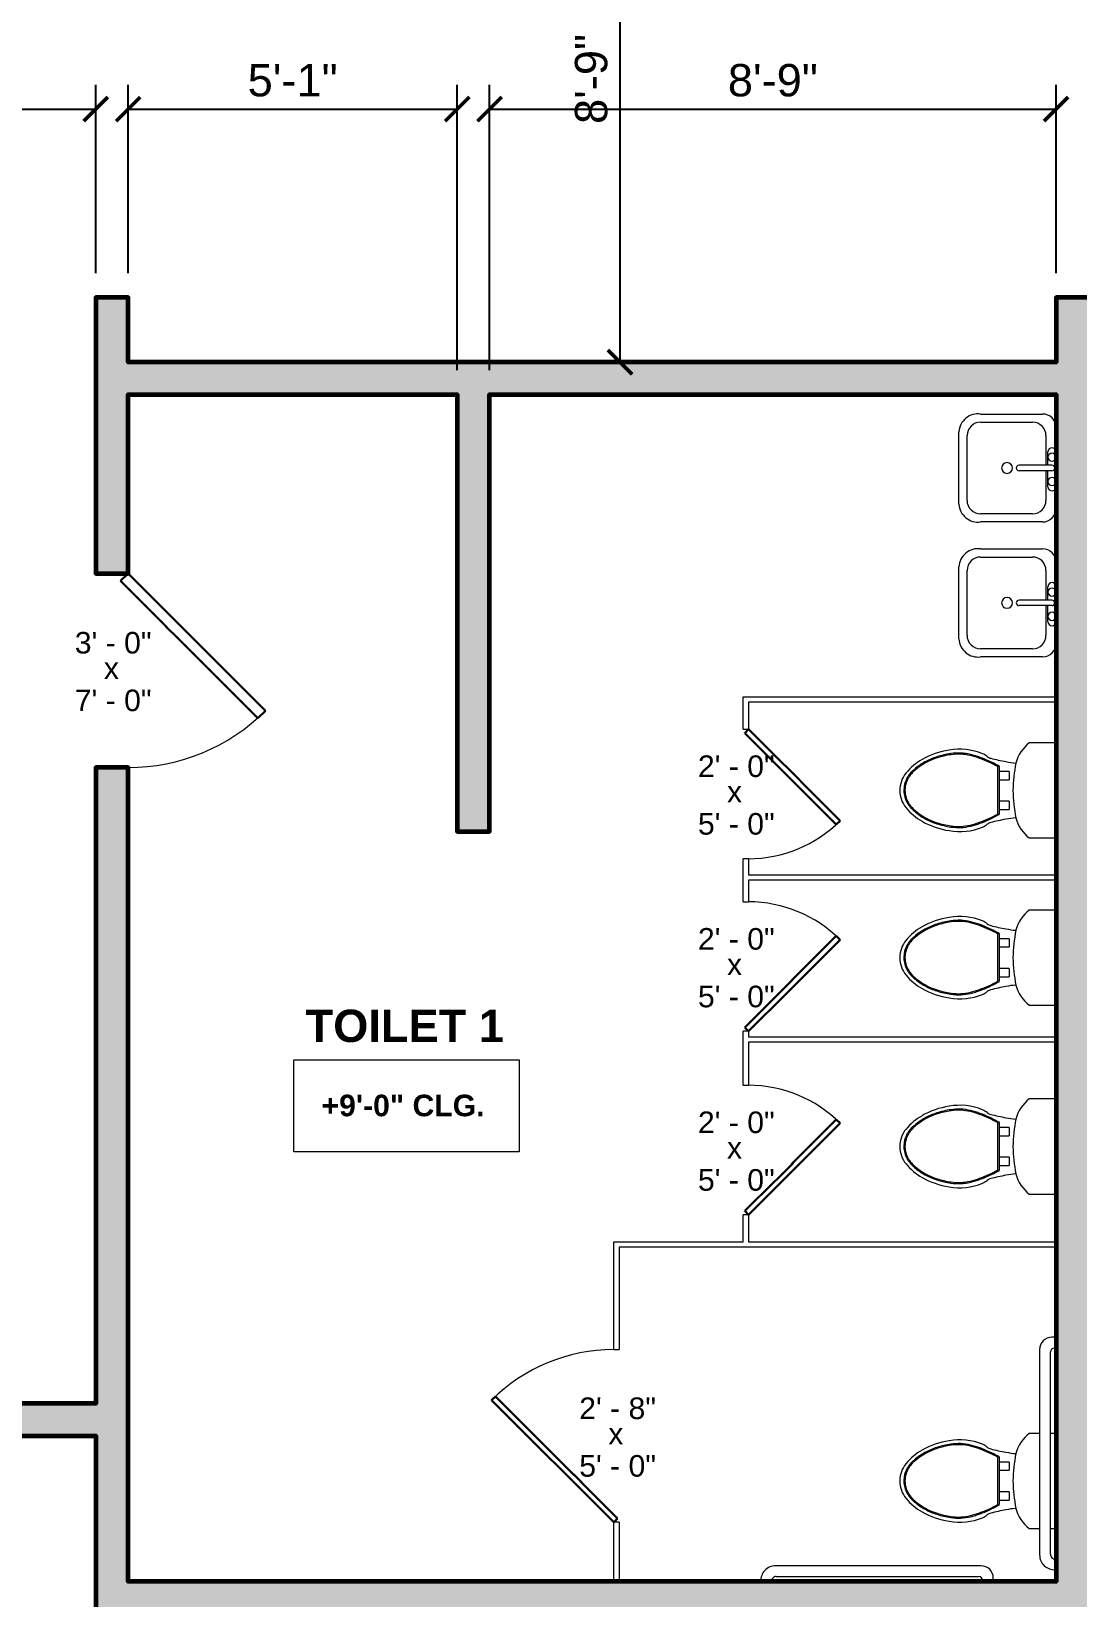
# Model space of a CAD drawing. Header units: inches. Extents: x -2078 to 106214, y -964 to 6385.
# Drawn here: x 44274.4 to 44468.4, y 4031.5 to 4321.9 of the extents above; entities that cross this region are included whole.
import ezdxf

# ---------------------------------------------------------------- set-up
doc = ezdxf.new("R2010")
doc.units = ezdxf.units.IN
doc.header["$MEASUREMENT"] = 0
for name, color, linetype, lineweight in [('A-ANNO', 2, 'Continuous', 5), ('A-ANNO-DIMS', 1, 'Continuous', 9), ('A-DETL-THIN', 151, 'Continuous', 9), ('A-DOOR', 1, 'Continuous', 18), ('A-FIXT', 150, 'Continuous', 9), ('A-WALL', 3, 'Continuous', 40)]:
    doc.layers.add(name, color=color, linetype=linetype, lineweight=lineweight)
doc.layers.add('A-HATCH', color=9, linetype='Continuous')
doc.styles.add('Arial_1', font='arial.ttf', dxfattribs={"height": 0.0625})
doc.styles.add('Arial_3', font='arial.ttf', dxfattribs={"height": 0.125})
doc.styles.add('Arial_B', font='arialbd.ttf', dxfattribs={"height": 4.5})
doc.styles.add('Arial_B_1', font='arialbd.ttf', dxfattribs={"height": 3})
doc.styles.add('JC', font='arial.ttf', dxfattribs={"height": 0.125})
doc.dimstyles.new('JC-DIMS', dxfattribs={"dimtxt": 0.125, "dimasz": 0.09375, "dimexe": 0.09375, "dimexo": 0.09375, "dimgap": 0.046875, "dimtad": 1, "dimdec": 1, "dimzin": 0, "dimdsep": 46, "dimlunit": 4, "dimtxsty": 'JC', "dimblk": 'ARCHTICK', "dimcen": 0.09, "dimclrd": 1, "dimclre": 1, "dimclrt": 256, "dimadec": 0, "dimazin": 0, "dimtfac": 1, "dimtdec": 1, "dimtofl": 0, "dimtmove": 1, "dimatfit": 3, "dimfxl": 1, "dimtolj": 1, "dimtzin": 0, "dimarcsym": 0})

# ---------------------------------------------------------------- blocks, each defined once
blk = doc.blocks.new('JC_DOOR_SINGLE PANEL - SINGLE DOOR-1470780-1-1st Floor - Athletic Pavilion')
at = {"layer": 'A-DOOR', "lineweight": 30}
for p, q in [((-8.87, -27.04), (16.59, -1.59)), ((16.59, -1.59), (18, -3)), ((18, -3), (-7.46, -28.46)), ((-7.46, -28.46), (-8.87, -27.04))]:
    blk.add_line(p, q, dxfattribs=at)
at = {"layer": 'A-DOOR', "lineweight": 9}
blk.add_arc((18, -3), 36, 180, 225, dxfattribs=at)
blk = doc.blocks.new('JC_SINGLE DOOR-NO TRIM - SINGLE DOOR 2-1535461-1-1st Floor - Athletic Pavilion')
at = {"layer": 'A-DOOR', "lineweight": 30}
for p, q in [((-7.33, -22.42), (15.29, 0.21)), ((15.29, 0.21), (16, -0.5)), ((16, -0.5), (-6.63, -23.13)), ((-6.63, -23.13), (-7.33, -22.42))]:
    blk.add_line(p, q, dxfattribs=at)
at = {"layer": 'A-DOOR', "lineweight": 9}
blk.add_arc((16, -0.5), 32, 180, 225, dxfattribs=at)
blk = doc.blocks.new('JC_SINGLE DOOR-NO TRIM - SINGLE DOOR 2-1479172-1-1st Floor - Athletic Pavilion')
at = {"layer": 'A-DOOR', "lineweight": 30}
for p, q in [((-4.97, 17.47), (-5.68, 16.76)), ((12, 0.5), (-4.97, 17.47)), ((-5.68, 16.76), (11.29, -0.21)), ((11.29, -0.21), (12, 0.5))]:
    blk.add_line(p, q, dxfattribs=at)
at = {"layer": 'A-DOOR', "lineweight": 9}
blk.add_arc((12, 0.5), 24, 135, 180, dxfattribs=at)
blk = doc.blocks.new('JC_SINGLE DOOR-NO TRIM - SINGLE DOOR 2-1479429-1-1st Floor - Athletic Pavilion')
at = {"layer": 'A-DOOR', "lineweight": 30}
for p, q in [((-5.68, -16.76), (11.29, 0.21)), ((11.29, 0.21), (12, -0.5)), ((12, -0.5), (-4.97, -17.47)), ((-4.97, -17.47), (-5.68, -16.76))]:
    blk.add_line(p, q, dxfattribs=at)
at = {"layer": 'A-DOOR', "lineweight": 9}
blk.add_arc((12, -0.5), 24, 180, 225, dxfattribs=at)
blk = doc.blocks.new('BEST_Toilet-Floor_Mount-KOHLER-Cimarron-K-5310 - Not A Type-See Type Catalog-832360-1-1st Floor - Athletic Pavilion')
at = {"layer": 'A-FIXT'}
for p, q in [((-8.81, -1.01), (-8.81, -5.97)), ((8.81, -5.97), (8.81, -1.01)), ((4.25, -11.48), (-4.3, -11.48)), ((-3.52, -9.7), (-1.99, -9.7)), ((-3.52, -9.7), (-3.52, -11.48)), ((-1.99, -11.48), (-1.99, -9.7)), ((1.99, -9.7), (3.52, -9.7)), ((1.99, -9.7), (1.99, -11.48)), ((3.52, -11.48), (3.52, -9.7)), ((4.25, -11.78), (-4.3, -11.78))]:
    blk.add_line(p, q, dxfattribs=at)
for centre, radius, start, end in [((-3.19, -1.64), 7.1, 217.5906, 254.5518), ((-23.44, -6.86), 18.43, 349.205, 354.9347), ((0.79, 24.01), 33.02, 259.7563, 268.6223), ((-0.79, 24.01), 33.02, 271.3777, 280.2437), ((3.19, -1.64), 7.1, 285.4482, 322.4094), ((23.44, -6.86), 18.43, 185.0653, 190.795), ((-51.02, -1.6), 46.51, 345.6648, 349.205), ((-4.3, -11.77), 0.299, 90, 175.6962), ((4.25, -11.77), 0.299, 4.3025, 90), ((51.02, -1.6), 46.51, 190.795, 194.3352), ((-3.34, -16.09), 3.75, 141.6816, 157.4214), ((-7.65, -12.68), 1.75, 321.6816, 345.6648), ((7.65, -12.68), 1.75, 194.3352, 218.3184), ((3.34, -16.09), 3.75, 22.5786, 38.3184), ((3.26, -18.83), 10.9, 157.4214, 190.5786), ((-3.26, -18.83), 10.9, 349.4214, 22.5786), ((6.84, -18.72), 14.45, 188.417, 209.583), ((-6.84, -18.72), 14.45, 330.417, 351.583), ((3.58, -20.57), 10.69, 209.583, 230.417), ((-3.58, -20.57), 10.69, 309.583, 330.417), ((0.06, -24.83), 5.17, 230.417, 269.359), ((-0.06, -24.83), 5.17, 270.641, 309.583)]:
    blk.add_arc(centre, radius, start, end, dxfattribs=at)
for centre, major_axis, ratio, start_param, end_param in [((14.76, -22.69), (-6.72, 21.01), 0.99726, 0.748253, 0.914402), ((-4.29, -11.92), (-0.144, 0), 0.998055, 4.719691, 5.772222), ((4.25, -11.92), (0.144, 0), 0.99807, 0.508647, 1.561187), ((-14.8, -22.7), (5.52, 21.36), 0.996876, 5.312572, 5.478562), ((2.53, -19.12), (-5.56, 7.41), 0.998758, 0.685563, 1.075947), ((10.53, -21.15), (-5.73, 16.58), 0.997479, 0.891055, 0.994325), ((-10.58, -21.15), (5.42, 16.69), 0.997344, 5.270344, 5.373801), ((-2.58, -19.12), (5.48, 7.47), 0.998725, 5.196526, 5.58692), ((10.16, -17.99), (-7.42, 15.32), 0.996871, 1.268614, 1.423842), ((5.05, -19.56), (-6.32, 9.77), 0.999003, 1.302763, 1.707421), ((-5.1, -19.56), (6.48, 9.66), 0.999368, 4.593631, 4.996279), ((-10.22, -17.99), (7.53, 15.27), 0.997058, 4.86643, 5.021783), ((5.41, -19.26), (-8.84, 8.28), 0.998783, 1.463765, 1.511024), ((-5.46, -19.26), (8.86, 8.26), 0.998854, 4.77451, 4.823535)]:
    blk.add_ellipse(centre, major_axis=major_axis, ratio=ratio, start_param=start_param, end_param=end_param, dxfattribs=at)
for points in [[(-4.59, -11.75), (-4.9, -12.29), (-5.45, -13.39), (-5.92, -14.53), (-6.13, -15.11)], [(6.08, -15.1), (5.87, -14.53), (5.4, -13.39), (4.85, -12.29), (4.54, -11.75)], [(-6.66, -16.86), (-6.81, -17.46), (-6.98, -18.68), (-6.92, -19.92), (-6.82, -20.53)], [(-6.13, -15.11), (-6.23, -15.4), (-6.42, -15.97), (-6.59, -16.56), (-6.66, -16.86)], [(6.61, -16.86), (6.54, -16.56), (6.37, -15.97), (6.18, -15.39), (6.08, -15.1)], [(6.78, -20.53), (6.87, -19.92), (6.93, -18.68), (6.76, -17.46), (6.61, -16.86)], [(-6.82, -20.53), (-6.76, -20.97), (-6.59, -21.84), (-6.36, -22.7), (-6.22, -23.13)], [(-6.22, -23.13), (-5.98, -23.89), (-5.35, -25.36), (-4.43, -26.68), (-3.91, -27.28)], [(3.87, -27.26), (4.39, -26.66), (5.3, -25.35), (5.93, -23.89), (6.17, -23.13)], [(6.17, -23.13), (6.31, -22.7), (6.54, -21.84), (6.71, -20.97), (6.78, -20.53)], [(-3.91, -27.28), (-3.84, -27.35), (-3.72, -27.5), (-3.59, -27.64), (-3.52, -27.71)]]:
    blk.add_open_spline(points, degree=3, dxfattribs=at)
for points, knots in [([(-3.51, -27.71), (-3.33, -27.9), (-2.95, -28.25), (-2.07, -28.82), (-0.94, -29.2), (0.37, -29.25), (1.33, -29.05), (2.06, -28.75), (2.57, -28.47), (3.05, -28.12), (3.33, -27.86), (3.47, -27.71)], [0, 0, 0, 0, 0.1, 0.2, 0.4, 0.55, 0.7, 0.775, 0.85, 0.925, 1, 1, 1, 1]), ([(-3.37, -27.58), (-3.2, -27.76), (-2.83, -28.09), (-2.19, -28.5), (-1.5, -28.79), (-0.53, -29.04), (0.73, -29.04), (1.93, -28.63), (2.78, -28.09), (3.15, -27.76), (3.32, -27.58)], [0, 0, 0, 0, 0.1, 0.2, 0.3, 0.4, 0.6, 0.8, 0.9, 1, 1, 1, 1]), ([(3.47, -27.71), (3.53, -27.64), (3.67, -27.49), (3.8, -27.34), (3.87, -27.26)], [-1.50814179, -1.50814179, -1.50814179, -1.50814179, -1.48416303, -1.45965057, -1.45965057, -1.45965057, -1.45965057])]:
    blk.add_open_spline(points, degree=3, knots=knots, dxfattribs=at)
blk = doc.blocks.new('BEST_Toilet-Floor_Mount-KOHLER-Cimarron-K-5310 - Not A Type-See Type Catalog-V1-1-1st Floor - Athletic Pavilion')
at = {"layer": 'A-FIXT'}
for p, q in [((-8.81, -1.01), (-8.81, -2.06)), ((8.81, -2.06), (8.81, -1.01)), ((-8.81, -4.06), (-8.81, -5.97)), ((8.81, -5.97), (8.81, -4.06)), ((4.25, -11.48), (-4.3, -11.48)), ((-3.52, -9.7), (-1.99, -9.7)), ((-3.52, -9.7), (-3.52, -11.48)), ((-1.99, -11.48), (-1.99, -9.7)), ((1.99, -9.7), (3.52, -9.7)), ((1.99, -9.7), (1.99, -11.48)), ((3.52, -11.48), (3.52, -9.7)), ((4.25, -11.78), (-4.3, -11.78))]:
    blk.add_line(p, q, dxfattribs=at)
for centre, radius, start, end in [((-3.19, -1.64), 7.1, 217.5906, 254.5518), ((-23.44, -6.86), 18.43, 349.205, 354.9347), ((0.79, 24.01), 33.02, 259.7563, 268.6223), ((-0.79, 24.01), 33.02, 271.3777, 280.2437), ((3.19, -1.64), 7.1, 285.4482, 322.4094), ((23.44, -6.86), 18.43, 185.0653, 190.795), ((-51.02, -1.6), 46.51, 345.6648, 349.205), ((-4.3, -11.77), 0.299, 90, 175.6962), ((4.25, -11.77), 0.299, 4.3025, 90), ((51.02, -1.6), 46.51, 190.795, 194.3352), ((-3.34, -16.09), 3.75, 141.6816, 157.4214), ((-7.65, -12.68), 1.75, 321.6816, 345.6648), ((7.65, -12.68), 1.75, 194.3352, 218.3184), ((3.34, -16.09), 3.75, 22.5786, 38.3184), ((3.26, -18.83), 10.9, 157.4214, 190.5786), ((-3.26, -18.83), 10.9, 349.4214, 22.5786), ((6.84, -18.72), 14.45, 188.417, 209.583), ((-6.84, -18.72), 14.45, 330.417, 351.583), ((3.58, -20.57), 10.69, 209.583, 230.417), ((-3.58, -20.57), 10.69, 309.583, 330.417), ((0.06, -24.83), 5.17, 230.417, 269.359), ((-0.06, -24.83), 5.17, 270.641, 309.583)]:
    blk.add_arc(centre, radius, start, end, dxfattribs=at)
for centre, major_axis, ratio, start_param, end_param in [((14.76, -22.69), (-6.72, 21.01), 0.99726, 0.748253, 0.914402), ((-4.29, -11.92), (-0.144, 0), 0.998055, 4.719691, 5.772222), ((4.25, -11.92), (0.144, 0), 0.99807, 0.508647, 1.561187), ((-14.8, -22.7), (5.52, 21.36), 0.996876, 5.312572, 5.478562), ((2.53, -19.12), (-5.56, 7.41), 0.998758, 0.685563, 1.075947), ((10.53, -21.15), (-5.73, 16.58), 0.997479, 0.891055, 0.994325), ((-10.58, -21.15), (5.42, 16.69), 0.997344, 5.270344, 5.373801), ((-2.58, -19.12), (5.48, 7.47), 0.998725, 5.196526, 5.58692), ((10.16, -17.99), (-7.42, 15.32), 0.996871, 1.268614, 1.423842), ((5.05, -19.56), (-6.32, 9.77), 0.999003, 1.302763, 1.707421), ((-5.1, -19.56), (6.48, 9.66), 0.999368, 4.593631, 4.996279), ((-10.22, -17.99), (7.53, 15.27), 0.997058, 4.86643, 5.021783), ((5.41, -19.26), (-8.84, 8.28), 0.998783, 1.463765, 1.511024), ((-5.46, -19.26), (8.86, 8.26), 0.998854, 4.77451, 4.823535)]:
    blk.add_ellipse(centre, major_axis=major_axis, ratio=ratio, start_param=start_param, end_param=end_param, dxfattribs=at)
for points in [[(-4.59, -11.75), (-4.9, -12.29), (-5.45, -13.39), (-5.92, -14.53), (-6.13, -15.11)], [(6.08, -15.1), (5.87, -14.53), (5.4, -13.39), (4.85, -12.29), (4.54, -11.75)], [(-6.66, -16.86), (-6.81, -17.46), (-6.98, -18.68), (-6.92, -19.92), (-6.82, -20.53)], [(-6.13, -15.11), (-6.23, -15.4), (-6.42, -15.97), (-6.59, -16.56), (-6.66, -16.86)], [(6.61, -16.86), (6.54, -16.56), (6.37, -15.97), (6.18, -15.39), (6.08, -15.1)], [(6.78, -20.53), (6.87, -19.92), (6.93, -18.68), (6.76, -17.46), (6.61, -16.86)], [(-6.82, -20.53), (-6.76, -20.97), (-6.59, -21.84), (-6.36, -22.7), (-6.22, -23.13)], [(-6.22, -23.13), (-5.98, -23.89), (-5.35, -25.36), (-4.43, -26.68), (-3.91, -27.28)], [(3.87, -27.26), (4.39, -26.66), (5.3, -25.35), (5.93, -23.89), (6.17, -23.13)], [(6.17, -23.13), (6.31, -22.7), (6.54, -21.84), (6.71, -20.97), (6.78, -20.53)], [(-3.91, -27.28), (-3.84, -27.35), (-3.72, -27.5), (-3.59, -27.64), (-3.52, -27.71)]]:
    blk.add_open_spline(points, degree=3, dxfattribs=at)
for points, knots in [([(-3.51, -27.71), (-3.33, -27.9), (-2.95, -28.25), (-2.07, -28.82), (-0.94, -29.2), (0.37, -29.25), (1.33, -29.05), (2.06, -28.75), (2.57, -28.47), (3.05, -28.12), (3.33, -27.86), (3.47, -27.71)], [0, 0, 0, 0, 0.1, 0.2, 0.4, 0.55, 0.7, 0.775, 0.85, 0.925, 1, 1, 1, 1]), ([(-3.37, -27.58), (-3.2, -27.76), (-2.83, -28.09), (-2.19, -28.5), (-1.5, -28.79), (-0.53, -29.04), (0.73, -29.04), (1.93, -28.63), (2.78, -28.09), (3.15, -27.76), (3.32, -27.58)], [0, 0, 0, 0, 0.1, 0.2, 0.3, 0.4, 0.6, 0.8, 0.9, 1, 1, 1, 1]), ([(3.47, -27.71), (3.53, -27.64), (3.67, -27.49), (3.8, -27.34), (3.87, -27.26)], [-1.50814179, -1.50814179, -1.50814179, -1.50814179, -1.48416303, -1.45965057, -1.45965057, -1.45965057, -1.45965057])]:
    blk.add_open_spline(points, degree=3, knots=knots, dxfattribs=at)
blk = doc.blocks.new('Sink Vanity-Square - 20_ x 18_-1553100-1-1st Floor - Athletic Pavilion')
at = {"layer": 'A-FIXT'}
for p, q in [((-6.06, 10.91), (7.3, 10.91)), ((-5.38, 9.41), (6.62, 9.41)), ((-9.38, -4.59), (-9.38, 6.91)), ((-7.88, -2.72), (-7.88, 6.91)), ((9.12, 6.91), (9.12, -2.72)), ((10.62, 6.91), (10.62, -4.59)), ((0.12, -6.33), (0.12, -0.22)), ((1.12, -6.33), (1.12, -0.22)), ((0.12, -5.22), (-5.38, -5.22)), ((-2.88, -5.59), (0.12, -5.59)), ((6.62, -5.22), (1.12, -5.22)), ((1.12, -5.59), (3.62, -5.59))]:
    blk.add_line(p, q, dxfattribs=at)
for centre, radius, start, end in [((-5.91, 7.4), 3.51, 92.4502, 188.1497), ((-5.38, 6.91), 2.5, 90, 180), ((6.62, 6.91), 2.5, 360, 90), ((7.15, 7.4), 3.51, 351.8503, 87.5498), ((0.62, 2), 1, 360, 180), ((0.62, 2), 1, 180, 0), ((0.62, -0.22), 0.5, 360, 180), ((-5.38, -2.72), 2.5, 180, 270), ((6.62, -2.72), 2.5, 270, 360), ((-6.88, -4.59), 2.5, 180, 270), ((-2.88, -6.34), 0.75, 90, 270), ((-1.88, -6.34), 0.75, 360, 180), ((2.62, -6.34), 0.75, 0, 180), ((3.62, -6.34), 0.75, 270, 90), ((8.12, -4.59), 2.5, 270, 0), ((-1.88, -6.34), 0.75, 180, 0), ((0.62, -6.33), 0.5, 180, 0), ((2.62, -6.34), 0.75, 180, 0)]:
    blk.add_arc(centre, radius, start, end, dxfattribs=at)
blk = doc.blocks.new('_ArchTick')
at = {"color": 0, "linetype": 'ByBlock', "const_width": 0.15}
blk.add_lwpolyline([(-0.5, -0.5), (0.5, 0.5)], dxfattribs=at)
blk = doc.blocks.new('*D2156')
at = {"layer": 'A-ANNO-DIMS', "color": 1, "lineweight": -2, "transparency": 16777216}
for p, q in [((44384.7, 4365.53), (44379.04, 4365.53)), ((44383.54, 4365.53), (44383.54, 4260.53)), ((44384.7, 4260.53), (44379.04, 4260.53))]:
    blk.add_line(p, q, dxfattribs=at)
at = {"layer": 'Defpoints', "color": 0, "transparency": 16777216}
for p in [(44389.2, 4365.53), (44383.54, 4260.53), (44389.2, 4260.53)]:
    blk.add_point(p, dxfattribs=at)
at = {"layer": 'A-ANNO-DIMS', "color": 1, "lineweight": -2, "transparency": 16777216, "xscale": 4.5, "yscale": 4.5, "zscale": 4.5}
for p, rotation in [((44383.54, 4365.53), 90), ((44383.54, 4260.53), 270)]:
    blk.add_blockref('_ArchTick', p, dxfattribs=dict(at, rotation=rotation))
at = {"layer": 'A-ANNO-DIMS', "color": 2, "transparency": 16777216, "insert": (44378.23, 4313.03), "char_height": 6, "width": 0.4008, "attachment_point": 5, "rotation": 90, "style": 'JC'}
blk.add_mtext('\\A1;8\'-9"', dxfattribs=at)
blk = doc.blocks.new('*D2202')
at = {"layer": 'A-ANNO-DIMS', "color": 1, "lineweight": -2, "transparency": 16777216}
for p, q in [((44226.38, 4277.12), (44226.38, 4311.94)), ((44286.38, 4277.01), (44286.38, 4311.94)), ((44226.38, 4307.44), (44286.38, 4307.44))]:
    blk.add_line(p, q, dxfattribs=at)
at = {"layer": 'Defpoints', "color": 0, "transparency": 16777216}
for p in [(44286.38, 4307.44), (44226.38, 4272.62), (44286.38, 4272.51)]:
    blk.add_point(p, dxfattribs=at)
at = {"layer": 'A-ANNO-DIMS', "color": 1, "lineweight": -2, "transparency": 16777216, "xscale": 4.5, "yscale": 4.5, "zscale": 4.5, "rotation": 180}
blk.add_blockref('_ArchTick', (44226.38, 4307.44), dxfattribs=at)
at = {"layer": 'A-ANNO-DIMS', "color": 1, "lineweight": -2, "transparency": 16777216, "xscale": 4.5, "yscale": 4.5, "zscale": 4.5}
blk.add_blockref('_ArchTick', (44286.38, 4307.44), dxfattribs=at)
at = {"layer": 'A-ANNO-DIMS', "color": 2, "transparency": 16777216, "insert": (44256.38, 4312.74), "char_height": 6, "width": 0.4008, "attachment_point": 5, "style": 'JC'}
blk.add_mtext("\\A1;5'", dxfattribs=at)
blk = doc.blocks.new('*D2142')
at = {"layer": 'A-ANNO-DIMS', "color": 1, "lineweight": -2, "transparency": 16777216}
for p, q in [((44292.38, 4277.01), (44292.38, 4311.94)), ((44353.38, 4259.03), (44353.38, 4311.94)), ((44292.38, 4307.44), (44353.38, 4307.44))]:
    blk.add_line(p, q, dxfattribs=at)
at = {"layer": 'Defpoints', "color": 0, "transparency": 16777216}
for p in [(44353.38, 4307.44), (44292.38, 4272.51), (44353.38, 4254.53)]:
    blk.add_point(p, dxfattribs=at)
at = {"layer": 'A-ANNO-DIMS', "color": 1, "lineweight": -2, "transparency": 16777216, "xscale": 4.5, "yscale": 4.5, "zscale": 4.5, "rotation": 180}
blk.add_blockref('_ArchTick', (44292.38, 4307.44), dxfattribs=at)
at = {"layer": 'A-ANNO-DIMS', "color": 1, "lineweight": -2, "transparency": 16777216, "xscale": 4.5, "yscale": 4.5, "zscale": 4.5}
blk.add_blockref('_ArchTick', (44353.38, 4307.44), dxfattribs=at)
at = {"layer": 'A-ANNO-DIMS', "color": 2, "transparency": 16777216, "insert": (44322.88, 4312.76), "char_height": 6, "width": 0.4008, "attachment_point": 5, "style": 'JC'}
blk.add_mtext('\\A1;5\'-1"', dxfattribs=at)
blk = doc.blocks.new('*D2144')
at = {"layer": 'A-ANNO-DIMS', "color": 1, "lineweight": -2, "transparency": 16777216}
for p, q in [((44359.38, 4259.03), (44359.38, 4311.94)), ((44464.38, 4277.03), (44464.38, 4311.94)), ((44359.38, 4307.44), (44464.38, 4307.44))]:
    blk.add_line(p, q, dxfattribs=at)
at = {"layer": 'Defpoints', "color": 0, "transparency": 16777216}
for p in [(44464.38, 4307.44), (44464.38, 4272.53), (44359.38, 4254.53)]:
    blk.add_point(p, dxfattribs=at)
at = {"layer": 'A-ANNO-DIMS', "color": 1, "lineweight": -2, "transparency": 16777216, "xscale": 4.5, "yscale": 4.5, "zscale": 4.5, "rotation": 180}
blk.add_blockref('_ArchTick', (44359.38, 4307.44), dxfattribs=at)
at = {"layer": 'A-ANNO-DIMS', "color": 1, "lineweight": -2, "transparency": 16777216, "xscale": 4.5, "yscale": 4.5, "zscale": 4.5}
blk.add_blockref('_ArchTick', (44464.38, 4307.44), dxfattribs=at)
at = {"layer": 'A-ANNO-DIMS', "color": 2, "transparency": 16777216, "insert": (44411.88, 4312.76), "char_height": 6, "width": 0.4008, "attachment_point": 5, "style": 'JC'}
blk.add_mtext('\\A1;8\'-9"', dxfattribs=at)
blk = doc.blocks.new('JC- existing door Tag_quad - JC- existing door Tag_quad-839775-1-1st Floor - Athletic Pavilion')
at = {"layer": 'A-ANNO', "insert": (-0.0234, 0.0378), "char_height": 0.0625, "width": 0.0505, "attachment_point": 1, "style": 'Arial_3', "bg_fill": 3, "box_fill_scale": 1.25, "bg_fill_color": 256, "bg_fill_true_color": 13158600, "bg_fill_transparency": 0}
blk.add_mtext('x', dxfattribs=at)

msp = doc.modelspace()

# ---------------------------------------------------------------- linework, layer by layer
at = {"layer": 'A-ANNO', "flags": 128}
msp.add_lwpolyline([(44323.104, 4131.216), (44364.84, 4131.216), (44364.84, 4114.147), (44323.104, 4114.147)], close=True, dxfattribs=at)
at = {"layer": 'A-DETL-THIN'}
for p, q in [((44406.379, 4192.506), (44406.379, 4198.506)), ((44406.379, 4198.506), (44464.379, 4198.506)), ((44407.379, 4197.506), (44407.379, 4192.506)), ((44464.379, 4197.506), (44407.379, 4197.506)), ((44406.379, 4192.506), (44407.379, 4192.506)), ((44406.379, 4160.506), (44406.379, 4168.506)), ((44407.379, 4168.506), (44406.379, 4168.506)), ((44407.379, 4168.506), (44407.379, 4165.506)), ((44407.379, 4165.506), (44464.379, 4165.506)), ((44407.379, 4164.506), (44407.379, 4160.506)), ((44464.379, 4164.506), (44407.379, 4164.506)), ((44406.379, 4160.506), (44407.379, 4160.506)), ((44406.379, 4126.506), (44406.379, 4136.506)), ((44407.379, 4136.506), (44406.379, 4136.506)), ((44407.379, 4136.506), (44407.379, 4135.506)), ((44407.379, 4135.506), (44464.379, 4135.506)), ((44407.379, 4134.506), (44407.379, 4126.506)), ((44464.379, 4134.506), (44407.379, 4134.506)), ((44406.379, 4126.506), (44407.379, 4126.506)), ((44406.379, 4097.506), (44406.379, 4102.506)), ((44407.379, 4102.506), (44406.379, 4102.506)), ((44407.379, 4102.506), (44407.379, 4097.506)), ((44382.379, 4097.506), (44406.379, 4097.506)), ((44382.379, 4077.506), (44382.379, 4097.506)), ((44464.379, 4096.506), (44383.379, 4096.506)), ((44383.379, 4096.506), (44383.379, 4077.506)), ((44407.379, 4097.506), (44464.379, 4097.506)), ((44464.24, 4079.795), (44463.583, 4079.795)), ((44464.24, 4077.795), (44464.24, 4079.795)), ((44382.379, 4077.506), (44383.379, 4077.506)), ((44461.325, 4077.537), (44461.325, 4039.456)), ((44463.325, 4039.574), (44463.325, 4077.078)), ((44464.042, 4077.795), (44464.24, 4077.795)), ((44382.379, 4034.533), (44382.379, 4045.506)), ((44383.379, 4045.506), (44382.379, 4045.506)), ((44383.379, 4045.506), (44383.379, 4034.533)), ((44464.24, 4036.711), (44464.24, 4038.708)), ((44450.476, 4037.448), (44412.395, 4037.448)), ((44409.65, 4034.533), (44411.647, 4034.533)), ((44412.513, 4035.448), (44450.017, 4035.448)), ((44450.734, 4034.731), (44450.734, 4034.533)), ((44450.734, 4034.533), (44452.734, 4034.533)), ((44452.734, 4034.533), (44452.734, 4035.19))]:
    msp.add_line(p, q, dxfattribs=at)
for centre, radius, start, end in [((44463.583, 4077.537), 2.258, 90, 180), ((44464.042, 4077.078), 0.717, 90, 180), ((44464.075, 4039.456), 2.75, 180, 273.44633), ((44464.193, 4039.574), 0.868, 180, 273.15617), ((44412.395, 4034.698), 2.75, 90, 183.44633), ((44450.476, 4035.19), 2.258, 0, 90), ((44412.513, 4034.58), 0.868, 90, 183.15617), ((44450.017, 4034.731), 0.717, 0, 90)]:
    msp.add_arc(centre, radius, start, end, dxfattribs=at)

# ---------------------------------------------------------------- block references
at = {"layer": 'A-FIXT'}
for name, p, rotation in [('Sink Vanity-Square - 20_ x 18_-1553100-1-1st Floor - Athletic Pavilion', (44457.287, 4240.3), 90.00000000000018), ('Sink Vanity-Square - 20_ x 18_-1553100-1-1st Floor - Athletic Pavilion', (44457.287, 4215.3), 90.00000000000018), ('BEST_Toilet-Floor_Mount-KOHLER-Cimarron-K-5310 - Not A Type-See Type Catalog-832360-1-1st Floor - Athletic Pavilion', (44465.389, 4181.156), 269.9999999999997), ('BEST_Toilet-Floor_Mount-KOHLER-Cimarron-K-5310 - Not A Type-See Type Catalog-832360-1-1st Floor - Athletic Pavilion', (44465.389, 4150.156), 269.9999999999997), ('BEST_Toilet-Floor_Mount-KOHLER-Cimarron-K-5310 - Not A Type-See Type Catalog-832360-1-1st Floor - Athletic Pavilion', (44465.389, 4115.156), 269.9999999999997), ('BEST_Toilet-Floor_Mount-KOHLER-Cimarron-K-5310 - Not A Type-See Type Catalog-V1-1-1st Floor - Athletic Pavilion', (44465.389, 4053.156), 269.9999999999997)]:
    msp.add_blockref(name, p, dxfattribs=dict(at, rotation=rotation))

# ---------------------------------------------------------------- texts
at = {"layer": 'A-ANNO', "char_height": 4, "width": 17.978, "attachment_point": 1, "style": 'Arial_1', "bg_fill": 3, "box_fill_scale": 1.25, "bg_fill_color": 256, "bg_fill_true_color": 13158600, "bg_fill_transparency": 0}
for s, insert in [('3\' - 0"', (44282.493, 4210.532)), ('7\' - 0"', (44282.493, 4199.85)), ('2\' - 0"', (44397.993, 4187.643)), ('5\' - 0"', (44397.993, 4176.962)), ('2\' - 0"', (44397.993, 4155.643)), ('5\' - 0"', (44397.993, 4144.962)), ('2\' - 0"', (44397.993, 4121.643)), ('5\' - 0"', (44397.993, 4110.962)), ('2\' - 8"', (44375.993, 4068.643)), ('5\' - 0"', (44375.993, 4057.962))]:
    msp.add_mtext(s, dxfattribs=dict(at, insert=insert))
at = {"layer": 'A-ANNO', "attachment_point": 1}
for s, insert, char_height, width, style in [('TOILET 1', (44325.267, 4140.522), 6, 45.248, 'Arial_B'), ('+9\'-0" CLG.', (44328.224, 4124.762), 4, 37.976, 'Arial_B_1')]:
    msp.add_mtext(s, dxfattribs=dict(at, insert=insert, char_height=char_height, width=width, style=style))

# ---------------------------------------------------------------- dimensions: what is measured, and where the dimension line sits
at = {"layer": 'A-ANNO-DIMS'}
dim = msp.add_linear_dim(base=(44383.544, 4260.533), p1=(44389.201, 4365.533), p2=(44389.201, 4260.533), angle=90, dimstyle='JC-DIMS', override={"dimclrt": 2}, dxfattribs=at)
dim.commit()
dim.dimension.update_dxf_attribs({"geometry": '*D2156', "text_midpoint": (44378.231, 4313.033)})
for base, p1, p2, picture, middle in [((44286.379, 4307.444), (44226.379, 4272.62), (44286.379, 4272.506), '*D2202', (44256.379, 4312.745)), ((44353.379, 4307.444), (44292.379, 4272.506), (44353.379, 4254.533), '*D2142', (44322.879, 4312.757)), ((44464.379, 4307.444), (44359.379, 4254.533), (44464.379, 4272.533), '*D2144', (44411.879, 4312.757))]:
    dim = msp.add_linear_dim(base=base, p1=p1, p2=p2, dimstyle='JC-DIMS', override={"dimclrt": 2}, dxfattribs=at)
    dim.commit()
    dim.dimension.update_dxf_attribs({"geometry": picture, "text_midpoint": middle})

# ---------------------------------------------------------------- next in the draw order: block references
at = {"layer": 'A-DOOR'}
for name, p, rotation in [('JC_DOOR_SINGLE PANEL - SINGLE DOOR-1470780-1-1st Floor - Athletic Pavilion', (44289.379, 4203.395), 89.99999999999991), ('JC_SINGLE DOOR-NO TRIM - SINGLE DOOR 2-1479429-1-1st Floor - Athletic Pavilion', (44406.879, 4180.506), 89.99999999999993), ('JC_SINGLE DOOR-NO TRIM - SINGLE DOOR 2-1479172-1-1st Floor - Athletic Pavilion', (44406.879, 4148.506), 269.9999999999999), ('JC_SINGLE DOOR-NO TRIM - SINGLE DOOR 2-1479172-1-1st Floor - Athletic Pavilion', (44406.879, 4114.506), 269.9999999999999), ('JC_SINGLE DOOR-NO TRIM - SINGLE DOOR 2-1535461-1-1st Floor - Athletic Pavilion', (44382.879, 4061.506), 269.9999999999999)]:
    msp.add_blockref(name, p, dxfattribs=dict(at, rotation=rotation))

# ---------------------------------------------------------------- next in the draw order: block references
at = {"layer": 'A-ANNO', "xscale": 64, "yscale": 64, "zscale": 64}
for p in [(44289.379, 4203.395), (44404.879, 4180.506), (44404.879, 4148.506), (44404.879, 4114.506), (44382.879, 4061.506)]:
    msp.add_blockref('JC- existing door Tag_quad - JC- existing door Tag_quad-839775-1-1st Floor - Athletic Pavilion', p, dxfattribs=at)

# ---------------------------------------------------------------- next in the draw order: hatches: boundary and pattern name
at = {"layer": 'A-HATCH'}
h = msp.add_hatch(color=256, dxfattribs=at)
h.dxf.hatch_style = 1
h.paths.add_polyline_path([(45301.379, 4766.533), (43718.379, 4766.533), (43718.379, 4694.204), (43561.379, 4694.204), (43561.379, 4569.204), (43522.379, 4569.204), (43522.379, 4561.204), (43574.379, 4561.204), (43574.379, 4681.204), (43718.379, 4681.204), (43718.379, 4676.408), (43734.379, 4676.408), (43734.379, 4751.533), (43860.379, 4751.533), (43860.379, 4689.033), (43868.379, 4689.033), (43868.379, 4753.533), (44076.379, 4753.533), (44076.379, 4747.533), (44081.379, 4747.533), (44081.379, 4753.533), (45130.379, 4753.533), (45130.379, 4715.533), (45138.379, 4715.533), (45138.379, 4750.533), (45285.379, 4750.533), (45285.379, 4608.533), (45138.379, 4608.533), (45138.379, 4643.533), (45130.379, 4643.533), (45130.379, 4598.533), (45210.379, 4598.533), (45210.379, 4400.533), (45131.379, 4400.533), (45131.379, 4371.533), (45035.379, 4371.533), (45035.379, 4365.533), (45085.146, 4365.533), (45085.146, 4351.533), (45103.146, 4351.533), (45103.146, 4365.533), (45137.379, 4365.533), (45137.379, 4392.533), (45210.379, 4392.533), (45210.379, 4381.696), (45218.379, 4381.696), (45218.379, 4598.533), (45288.379, 4598.533), (45288.379, 4499.92), (45288.379, 4272.533), (45157.379, 4272.533), (45157.379, 4266.533), (45199.506, 4266.533), (45199.506, 4264.533), (45288.379, 4264.533), (45288.379, 3976.533), (45111.379, 3976.533), (45111.379, 4266.533), (45121.379, 4266.533), (45121.379, 4272.533), (45106.379, 4272.533), (45106.379, 3975.928), (45077.379, 3975.928), (45077.379, 3964.928), (45074.382, 3964.928), (45074.382, 3959.928), (45076.382, 3959.928), (45076.382, 3848.928), (45082.382, 3848.928), (45082.382, 3941.533), (45122.382, 3941.533), (45122.382, 3964.533), (45288.379, 3964.533), (45288.379, 3642.533), (45150.379, 3642.533), (45150.379, 3634.533), (45288.379, 3634.533), (45288.379, 3564.533), (44978.382, 3564.533), (44978.382, 3959.928), (45026.382, 3959.928), (45026.382, 3964.928), (44978.382, 3964.928), (44978.382, 3987.533), (44972.382, 3987.533), (44972.382, 3567.533), (44786.382, 3567.533), (44786.382, 3690.533), (44780.382, 3690.533), (44780.382, 3567.533), (44603.382, 3567.533), (44603.382, 3634.533), (44734.369, 3634.533), (44734.369, 3640.533), (44603.382, 3640.533), (44603.382, 4028.533), (44638.379, 4028.533), (44638.379, 4060.533), (44659.379, 4060.533), (44659.379, 4066.533), (44638.379, 4066.533), (44638.379, 4226.533), (44631.379, 4226.533), (44631.379, 4207.533), (44557.379, 4207.533), (44557.379, 4201.533), (44631.379, 4201.533), (44631.379, 4089.166), (44631.379, 4050.079), (44631.379, 4034.533), (44626.835, 4034.533), (44585.747, 4034.533), (44472.379, 4034.533), (44472.379, 4087.533), (44513.404, 4087.533), (44513.404, 4093.533), (44472.379, 4093.533), (44472.379, 4134.533), (44493.876, 4134.533), (44513.404, 4134.533), (44513.404, 4140.533), (44472.379, 4140.533), (44472.379, 4201.533), (44493.876, 4201.533), (44513.379, 4201.533), (44513.379, 4207.533), (44472.379, 4207.533), (44472.379, 4266.533), (44631.379, 4266.533), (44631.379, 4262.533), (44638.379, 4262.533), (44638.379, 4272.533), (44464.379, 4272.533), (44464.379, 4260.533), (44292.379, 4260.533), (44292.379, 4272.506), (44286.379, 4272.506), (44286.379, 4221.395), (44292.379, 4221.395), (44292.379, 4254.533), (44353.379, 4254.533), (44353.379, 4173.533), (44359.379, 4173.533), (44359.379, 4254.533), (44464.379, 4254.533), (44464.379, 4034.533), (44452.734, 4034.533), (44409.65, 4034.533), (44292.379, 4034.533), (44292.379, 4185.395), (44286.379, 4185.395), (44286.379, 4067.506), (44267.379, 4067.506), (44267.379, 4061.506), (44286.379, 4061.506), (44286.379, 4028.533), (44597.382, 4028.533), (44597.382, 3640.533), (44467.379, 3640.533), (44467.379, 3634.533), (44597.382, 3634.533), (44597.382, 3567.533), (44421.379, 3567.533), (44421.379, 3684.533), (44415.379, 3684.533), (44415.379, 3564.533), (44288.379, 3564.533), (44288.379, 3633.613), (44284.379, 3633.613), (44284.379, 3564.533), (44226.379, 3564.533), (44226.379, 3569.533), (44220.379, 3569.533), (44220.379, 3564.533), (43841.379, 3564.533), (43841.379, 3552.533), (43849.627, 3552.533), (43849.627, 3537.533), (43866.254, 3537.533), (43866.254, 3468.533), (43876.754, 3468.533), (43876.754, 3448.812), (43877.386, 3448.812), (43881.506, 3441.676), (43886.462, 3455.292), (43888.754, 3451.323), (43888.754, 3480.533), (43878.254, 3480.533), (43878.254, 3552.533), (45301.379, 3552.533)])

# ---------------------------------------------------------------- next in the draw order: linework, layer by layer
at = {"layer": 'A-WALL', "lineweight": 60}
for points in [[(44638.379, 4272.533), (44464.379, 4272.533), (44464.379, 4260.533), (44292.379, 4260.533), (44292.379, 4272.506), (44286.379, 4272.506), (44286.379, 4221.395), (44292.379, 4221.395), (44292.379, 4254.533), (44353.379, 4254.533), (44353.379, 4173.533), (44359.379, 4173.533), (44359.379, 4254.533), (44464.379, 4254.533), (44464.379, 4034.533), (44452.734, 4034.533), (44409.65, 4034.533), (44292.379, 4034.533), (44292.379, 4185.395), (44286.379, 4185.395), (44286.379, 4067.506), (44267.379, 4067.506)], [(44267.379, 4061.506), (44286.379, 4061.506), (44286.379, 4028.533), (44597.382, 4028.533), (44597.382, 3640.533), (44467.379, 3640.533), (44467.379, 3634.533), (44597.382, 3634.533), (44597.382, 3567.533), (44421.379, 3567.533), (44421.379, 3684.533), (44415.379, 3684.533), (44415.379, 3564.533), (44288.379, 3564.533), (44288.379, 3633.613), (44284.379, 3633.613), (44284.379, 3564.533), (44226.379, 3564.533)]]:
    msp.add_lwpolyline(points, dxfattribs=at)

doc.saveas('drawing.dxf')
